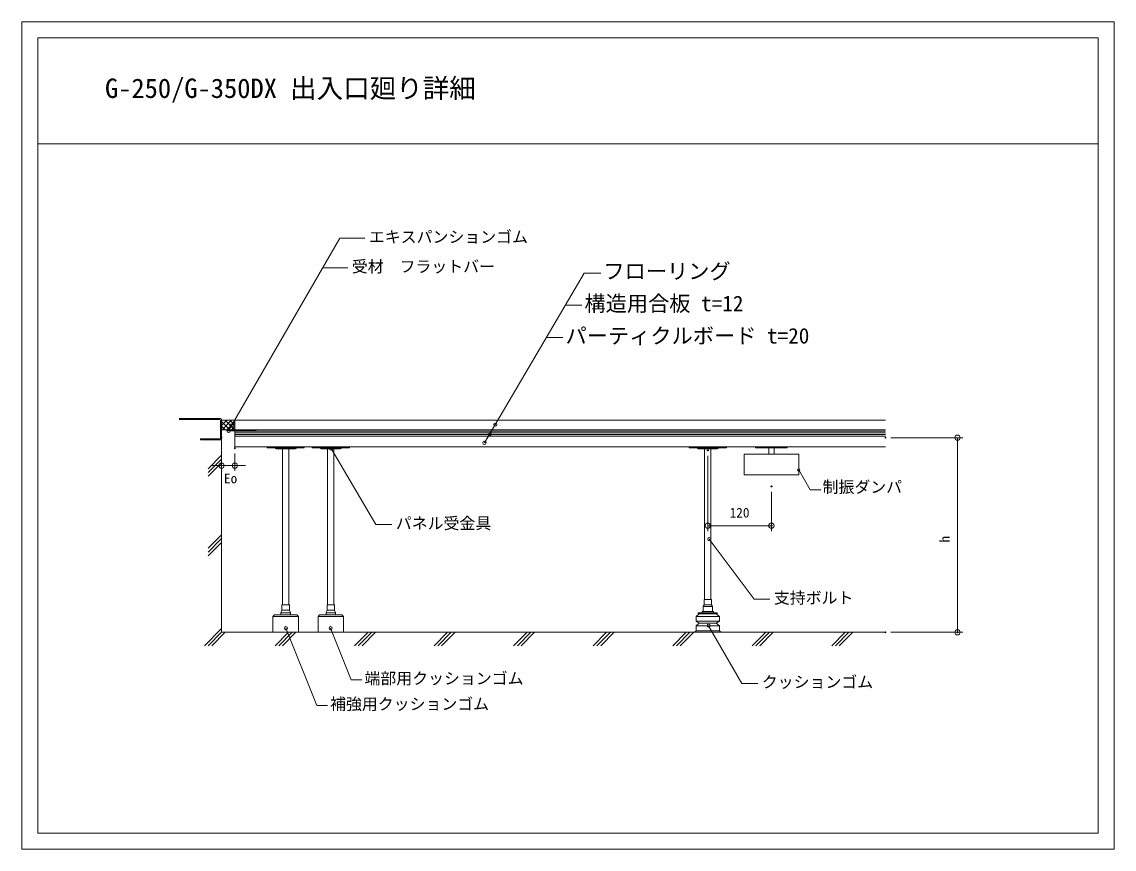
# Model space of a CAD drawing. Units: millimetres, scale not verified. Extents: x -1030 to 1030, y -780 to 780.
import ezdxf
from ezdxf.enums import TextEntityAlignment as Align

# ---------------------------------------------------------------- set-up
doc = ezdxf.new("R2010")
doc.units = ezdxf.units.MM
doc.header["$LTSCALE"] = 2
doc.header["$PDMODE"] = 32
doc.header["$PDSIZE"] = 1.6
for name, color, linetype, lineweight in [('0-0_0', 7, 'Continuous', 18), ('0-1_WAKU', 4, 'Continuous', 18), ('0-3_寸法', 7, 'Continuous', 9), ('0-4_納まり', 7, 'Continuous', 18), ('0-7_UFG納まり文字', 7, 'Continuous', 9), ('0-8_UFG納まり', 7, 'Continuous', 18), ('0-9_納まり寸法', 8, 'Continuous', 18), ('2-7_waku2', 7, 'Continuous', 18)]:
    doc.layers.add(name, color=color, linetype=linetype, lineweight=lineweight)
doc.layers.add('0-2_DEFPOINTS', color=7, linetype='Continuous')
doc.layers.add('0-6_納まり文字', color=7, linetype='Continuous')
doc.styles.add('ＭＳ ゴシック', font='')
doc.styles.get('ＭＳ ゴシック').set_extended_font_data('MS Gothic')

# ---------------------------------------------------------------- blocks, each defined once
blk = doc.blocks.new('出入口')
at = {"layer": '0-0_0'}
for p, q in [((-2, 3), (-80, 3)), ((-3, 1), (-80, 1)), ((-2, -35), (-2, 0)), ((0, -37), (0, 1)), ((-2, -35), (-40, -35))]:
    blk.add_line(p, q, dxfattribs=at)
blk.add_lwpolyline([(0, -37), (-40, -37), (-40, -35)], dxfattribs=at)
for centre, radius in [((-3, 0), 1), ((-2, 1), 2)]:
    blk.add_arc(centre, radius, 0, 90, dxfattribs=at)
blk = doc.blocks.new('_Origin')
at = {"layer": '0-0_0', "lineweight": 9}
blk.add_line((0, 0), (-1, 0), dxfattribs=at)
blk.add_circle((0, 0), 0.5, dxfattribs=at)
blk = doc.blocks.new('D7')
at = {"layer": '0-2_DEFPOINTS'}
for p in [(-4426.144, 6550.855), (-4306.144, 6483.055), (-4306.144, 6408.827)]:
    blk.add_point(p, dxfattribs=at)
at = {"layer": '0-4_納まり', "lineweight": 9}
for p, q in [((-4426.144, 6540.855), (-4426.144, 6398.827)), ((-4306.144, 6473.055), (-4306.144, 6398.827)), ((-4416.144, 6408.827), (-4316.144, 6408.827))]:
    blk.add_line(p, q, dxfattribs=at)
at = {"layer": '0-4_納まり', "xscale": 10, "yscale": 10, "rotation": 180}
blk.add_blockref('_Origin', (-4426.144, 6408.827), dxfattribs=at)
at = {"layer": '0-4_納まり', "xscale": 10, "yscale": 10}
blk.add_blockref('_Origin', (-4306.144, 6408.827), dxfattribs=at)
at = {"layer": '0-4_納まり', "style": 'ＭＳ ゴシック'}
blk.add_text('120', height=18.33, dxfattribs=at).set_placement((-4384.894, 6418.827), align=Align.BOTTOM_LEFT)

msp = doc.modelspace()

# ---------------------------------------------------------------- linework, layer by layer
at = {"layer": '0-1_WAKU'}
for p, q in [((-1000.147, 749.886), (999.853, 749.886)), ((-1000.147, 749.886), (-1000.147, -750.114)), ((999.853, 749.886), (999.853, -750.114)), ((-1000.147, 549.886), (999.853, 549.886)), ((-1000.147, -750.114), (999.853, -750.114))]:
    msp.add_line(p, q, dxfattribs=at)
at = {"layer": '0-3_寸法'}
for p, q in [((-653.521, -14.246), (-653.521, -66.797)), ((-628.521, -34.246), (-628.521, -66.797)), ((-663.521, -56.797), (-673.521, -56.797)), ((-628.521, -56.797), (-653.521, -56.797)), ((-618.521, -56.797), (-608.521, -56.797))]:
    msp.add_line(p, q, dxfattribs=at)
for p in [(-653.521, -4.246), (-628.521, -24.246), (-653.521, -56.797)]:
    msp.add_point(p, dxfattribs=at)
at = {"layer": '0-4_納まり'}
for p, q in [((-628.521, 10.754), (-628.521, -24.246)), ((331.979, -35.546), (331.979, -74.546)), ((434.979, -35.546), (331.979, -35.546)), ((413.479, -21.246), (353.479, -21.246)), ((353.479, -21.246), (353.479, -23.546)), ((353.479, -23.546), (413.479, -23.546)), ((378.479, -35.546), (378.479, -23.546)), ((388.479, -35.546), (388.479, -23.546)), ((413.479, -23.546), (413.479, -21.246)), ((434.979, -74.546), (434.979, -35.546)), ((331.979, -74.546), (434.979, -74.546))]:
    msp.add_line(p, q, dxfattribs=at)
at = {"layer": '0-4_納まり', "lineweight": 9}
for p, q in [((608.749, -4.246), (744.489, -4.246)), ((734.489, -14.246), (734.489, -361.247)), ((608.749, -371.247), (744.489, -371.247))]:
    msp.add_line(p, q, dxfattribs=at)
at = {"layer": '0-4_納まり'}
msp.add_lwpolyline([(-643.668, 8.754), (-588.668, 8.754), (-588.668, 10.754), (-643.668, 10.754)], close=True, dxfattribs=at)
for p in [(598.749, -4.246), (598.749, -371.247), (734.489, -371.247)]:
    msp.add_point(p, dxfattribs=at)
at = {"layer": '0-7_UFG納まり文字'}
for p, q in [((-640.281, 8.754), (-430.692, 371.773)), ((-430.372, 371.773), (-383.128, 371.773)), ((-462.59, 315.969), (-415.346, 315.969)), ((-157.7, -14.07), (30.112, 306.241)), ((30.112, 306.241), (61.608, 306.241)), ((-5.593, 245.347), (25.903, 245.347)), ((-41.297, 184.453), (-9.801, 184.453)), ((-446.629, -24.461), (-362.343, -168.185)), ((434.979, -65.133), (456.417, -102.265)), ((456.417, -102.265), (476.417, -102.265)), ((-362.343, -168.185), (-332.343, -168.185)), ((266.381, -195.665), (350.668, -308.672)), ((350.668, -308.672), (380.668, -308.672))]:
    msp.add_line(p, q, dxfattribs=at)
for points in [[(-532.003, -363.494), (-473.893, -508.961), (-453.893, -508.961)], [(-447.805, -363.494), (-408.988, -460.664), (-388.988, -460.664)], [(265.137, -358.823), (327.861, -467.465), (357.861, -467.465)]]:
    msp.add_lwpolyline(points, dxfattribs=at)
for centre, radius in [((-634.289, 19.029), 3), ((-137.124, 20.343), 3), ((-640.281, 8.532), 3), ((-147.932, 2.59), 3), ((-157.7, -14.07), 3), ((-446.629, -24.512), 3), ((434.979, -65.133), 2), ((266.381, -195.716), 3), ((-532.003, -363.494), 3), ((-447.805, -363.494), 3), ((265.137, -358.823), 3)]:
    msp.add_circle(centre, radius, dxfattribs=at)
at = {"layer": '0-8_UFG納まり'}
for p, q in [((-653.521, 28.754), (-653.521, -371.246)), ((-653.521, 18.861), (-643.628, 28.754)), ((-637.89, 10.754), (-653.521, 26.385)), ((-652.648, 10.754), (-634.648, 28.754)), ((-628.91, 10.754), (-646.91, 28.754)), ((-643.668, 10.754), (-628.521, 25.901)), ((-628.521, 19.345), (-637.93, 28.754)), ((-628.521, 28.325), (-628.949, 28.754)), ((-628.521, 28.754), (598.749, 28.754)), ((-646.87, 10.754), (-653.521, 17.404)), ((-634.687, 10.754), (-628.521, 16.92)), ((-628.521, 10.754), (598.749, 10.754)), ((-628.521, -1.246), (598.749, -1.246)), ((-653.518, -37.435), (-678.918, -62.832)), ((-628.521, -21.246), (598.749, -21.246)), ((-538.521, -319.246), (-538.521, -25.246)), ((-526.521, -319.246), (-526.521, -25.246)), ((-453.521, -319.246), (-453.521, -25.246)), ((-441.521, -319.246), (-441.521, -25.246)), ((298.479, -21.246), (228.479, -21.246)), ((228.479, -21.246), (228.479, -23.246)), ((228.479, -23.246), (298.479, -23.246)), ((263.479, -25.246), (245.479, -25.246)), ((257.479, -309.246), (257.479, -25.246)), ((281.479, -25.246), (263.479, -25.246)), ((269.479, -309.246), (269.479, -25.246)), ((298.479, -23.246), (298.479, -21.246)), ((-678.918, -69.903), (-653.518, -44.506)), ((-653.518, -51.576), (-678.918, -76.974)), ((-653.518, -187.435), (-678.918, -212.832)), ((-678.918, -219.903), (-653.518, -194.506)), ((-653.518, -201.576), (-678.918, -226.974)), ((254.479, -322.246), (256.479, -319.246)), ((272.479, -322.246), (254.479, -322.246)), ((254.479, -332.246), (254.479, -322.246)), ((256.479, -309.246), (270.479, -309.246)), ((270.479, -309.246), (270.479, -319.246)), ((270.479, -319.246), (272.479, -322.246)), ((272.479, -332.246), (272.479, -322.246)), ((-556.521, -341.246), (-508.521, -341.246)), ((-541.521, -334.246), (-541.521, -338.246)), ((-523.521, -334.246), (-523.521, -338.246)), ((-471.521, -341.246), (-423.521, -341.246)), ((-456.521, -334.246), (-456.521, -338.246)), ((-438.521, -334.246), (-438.521, -338.246)), ((241.479, -341.246), (247.479, -336.246)), ((241.479, -341.246), (285.479, -341.246)), ((241.479, -350.246), (241.479, -341.246)), ((245.479, -334.246), (263.479, -334.246)), ((245.479, -336.246), (245.479, -334.246)), ((281.479, -336.246), (245.479, -336.246)), ((252.979, -334.246), (252.979, -332.246)), ((273.979, -332.246), (253.079, -332.246)), ((263.479, -332.246), (272.479, -332.246)), ((263.479, -334.246), (281.479, -334.246)), ((273.979, -334.246), (273.979, -332.246)), ((279.479, -336.246), (285.479, -341.246)), ((281.479, -334.246), (281.479, -336.246)), ((285.479, -341.246), (285.479, -350.246)), ((-653.521, -364.175), (-685.989, -396.646)), ((238.479, -371.246), (241.479, -368.246)), ((285.479, -350.246), (241.479, -350.246)), ((247.479, -354.246), (241.479, -350.246)), ((241.479, -359.246), (247.479, -354.246)), ((241.479, -359.246), (285.479, -359.246)), ((241.479, -368.246), (241.479, -359.246)), ((241.479, -368.246), (285.479, -368.246)), ((247.479, -354.246), (279.479, -354.246)), ((285.479, -350.246), (279.479, -354.246)), ((279.479, -354.246), (285.479, -359.246)), ((-678.918, -396.646), (-653.521, -371.246)), ((-646.45, -371.246), (-671.847, -396.646)), ((-653.521, -371.246), (598.749, -371.246)), ((-527.275, -371.246), (-552.673, -396.646)), ((-545.602, -396.646), (-520.205, -371.246)), ((-513.134, -371.246), (-538.531, -396.646)), ((-377.275, -371.246), (-402.673, -396.646)), ((-395.602, -396.646), (-370.205, -371.246)), ((-363.134, -371.246), (-388.531, -396.646)), ((-227.275, -371.246), (-252.673, -396.646)), ((-245.602, -396.646), (-220.205, -371.246)), ((-213.134, -371.246), (-238.531, -396.646)), ((-77.275, -371.246), (-102.673, -396.646)), ((-95.602, -396.646), (-70.205, -371.246)), ((-63.134, -371.246), (-88.531, -396.646)), ((72.725, -371.246), (47.327, -396.646)), ((54.398, -396.646), (79.795, -371.246)), ((86.866, -371.246), (61.469, -396.646)), ((222.725, -371.246), (197.327, -396.646)), ((204.398, -396.646), (229.795, -371.246)), ((236.866, -371.246), (211.469, -396.646)), ((288.479, -371.246), (238.479, -371.246)), ((372.725, -371.246), (347.327, -396.646)), ((354.398, -396.646), (379.795, -371.246)), ((386.866, -371.246), (361.469, -396.646)), ((504.398, -396.646), (529.795, -371.246)), ((536.866, -371.246), (511.469, -396.646))]:
    msp.add_line(p, q, dxfattribs=at)
at = {"layer": '0-8_UFG納まり', "lineweight": 9}
for p, q in [((-628.521, 7.754), (598.749, 7.754)), ((-628.521, 4.754), (598.749, 4.754)), ((-628.521, 1.754), (598.749, 1.754))]:
    msp.add_line(p, q, dxfattribs=at)
at = {"layer": '0-8_UFG納まり'}
for points in [[(-653.521, 28.754), (-653.521, 10.754), (-628.521, 10.754), (-628.521, 28.754)], [(-567.521, -21.246), (-567.521, -23.246), (-497.521, -23.246), (-497.521, -21.246)], [(-482.521, -21.246), (-482.521, -23.246), (-412.521, -23.246), (-412.521, -21.246)], [(-525.521, -329.246), (-525.521, -319.246), (-539.521, -319.246), (-539.521, -329.246)], [(-440.521, -329.246), (-440.521, -319.246), (-454.521, -319.246), (-454.521, -329.246)], [(-508.521, -371.246), (-508.521, -341.246), (-511.521, -338.246), (-553.521, -338.246), (-556.521, -341.246), (-556.521, -371.246)], [(-423.521, -371.246), (-423.521, -341.246), (-426.521, -338.246), (-468.521, -338.246), (-471.521, -341.246), (-471.521, -371.246)]]:
    msp.add_lwpolyline(points, close=True, dxfattribs=at)
for points in [[(-514.521, -25.246), (-532.521, -25.246), (-550.521, -25.246)], [(-429.521, -25.246), (-447.521, -25.246), (-465.521, -25.246)], [(-525.521, -329.246), (-523.521, -334.246), (-541.521, -334.246), (-539.521, -329.246)], [(-440.521, -329.246), (-438.521, -334.246), (-456.521, -334.246), (-454.521, -329.246)], [(270.479, -319.246), (256.479, -319.246), (256.479, -309.246)], [(285.479, -359.246), (285.479, -368.246), (288.479, -371.246)]]:
    msp.add_lwpolyline(points, dxfattribs=at)
for centre, start, end in [((-550.521, -23.246), 180, 270), ((-514.521, -23.246), 270, 0), ((-465.521, -23.246), 180, 270), ((-429.521, -23.246), 270, 0), ((245.479, -23.246), 180, 270), ((281.479, -23.246), 270, 0)]:
    msp.add_arc(centre, 2, start, end, dxfattribs=at)
at = {"layer": '0-9_納まり寸法'}
msp.add_line((522.725, -371.246), (497.327, -396.646), dxfattribs=at)
at = {"layer": '2-7_waku2'}
msp.add_lwpolyline([(-1030.147, 779.886), (1029.853, 779.886), (1029.853, -780.114), (-1030.147, -780.114)], close=True, dxfattribs=at)

# ---------------------------------------------------------------- block references
at = {"layer": '0-3_寸法', "xscale": 10, "yscale": 10}
msp.add_blockref('_Origin', (-653.521, -56.797), dxfattribs=at)
at = {"layer": '0-3_寸法', "xscale": 10, "yscale": 10, "rotation": 180}
msp.add_blockref('_Origin', (-628.521, -56.797), dxfattribs=at)
at = {"layer": '0-4_納まり', "xscale": 10, "yscale": 10}
for p, rotation in [((734.489, -4.246), 90), ((734.489, -371.247), 270)]:
    msp.add_blockref('_Origin', p, dxfattribs=dict(at, rotation=rotation))
at = {"layer": '0-4_納まり'}
msp.add_blockref('D7', (4689.623, -6579.101), dxfattribs=at)
at = {"layer": '0-8_UFG納まり'}
msp.add_blockref('出入口', (-653.521, 28.754), dxfattribs=at)

# ---------------------------------------------------------------- texts
at = {"layer": '0-3_寸法', "style": 'ＭＳ ゴシック'}
msp.add_text('Eo', height=18.33, dxfattribs=at).set_placement((-648.861, -95.775), align=Align.BOTTOM_LEFT)
at = {"layer": '0-4_納まり', "style": 'ＭＳ ゴシック'}
msp.add_text('h', height=18.33, rotation=90, dxfattribs=at).set_placement((724.966, -202.03), align=Align.BOTTOM_LEFT)
at = {"layer": '0-6_納まり文字', "style": 'ＭＳ ゴシック'}
for s, height, p in [('G-250/G-350DX 出入口廻り詳細', 36.66, (-873.327, 625.338)), ('エキスパンションゴム', 21.99, (-375.628, 356.773)), ('受材\u3000フラットバー', 21.99, (-407.846, 300.969)), ('フローリング', 29.33, (66.608, 286.241)), ('構造用合板 t=12', 29.33, (30.903, 225.347)), ('パーティクルボード t=20', 29.33, (-4.801, 164.453)), ('パネル受金具', 21.99, (-324.843, -183.185)), ('支持ボルト', 21.99, (388.168, -323.672)), ('端部用クッションゴム', 21.99, (-383.988, -475.664)), ('クッションゴム', 21.99, (365.361, -482.465)), ('補強用クッションゴム', 21.99, (-448.893, -523.961))]:
    msp.add_text(s, height=height, dxfattribs=at).set_placement(p, align=Align.BOTTOM_LEFT)
at = {"layer": '0-7_UFG納まり文字', "style": 'ＭＳ ゴシック'}
msp.add_text('制振ダンパ', height=21.99, dxfattribs=at).set_placement((479.925, -114.748), align=Align.BOTTOM_LEFT)

doc.saveas('drawing.dxf')
